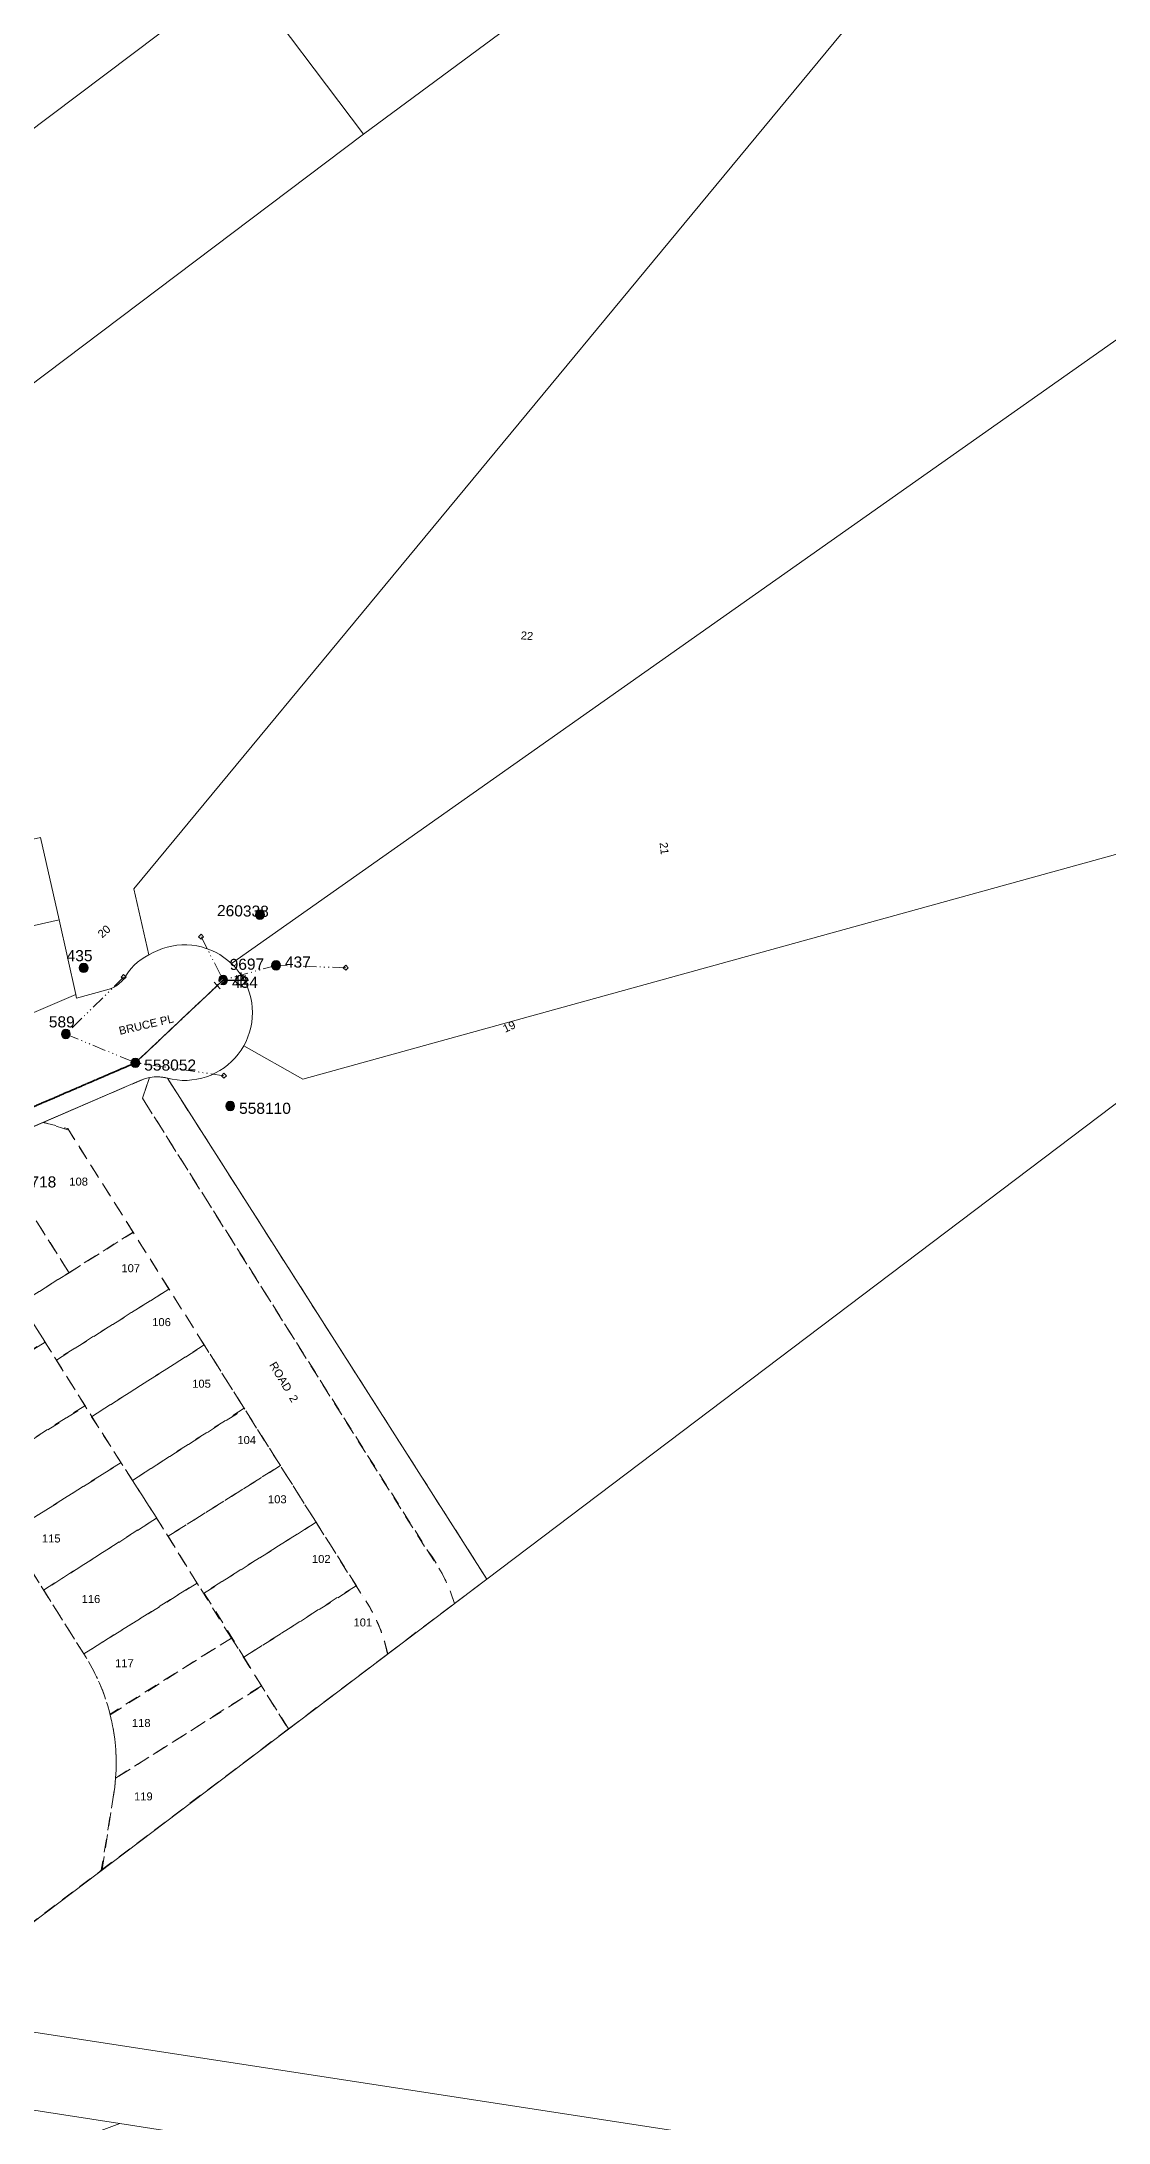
# Model space of a CAD drawing. Header units: metres. Extents: x 308278 to 310511, y 6271134 to 6272874.
# Drawn here: x 309511.7 to 309751.7, y 6271819.8 to 6272287.7 of the extents above; entities that cross this region are included whole.
import ezdxf
from ezdxf.enums import TextEntityAlignment as Align

# ---------------------------------------------------------------- set-up
doc = ezdxf.new("R2010")
doc.units = ezdxf.units.M
doc.set_wipeout_variables(frame=1)
for name, pattern in [('Cable Exist OH', [1, 1, 0]), ('Dash', [5, 3, -2]), ('DOT', [6.35, 0, -6.35]), ('PHANTOMX2', [6.6, 3, -0.75, 0.2, -0.75, 0.2, -0.75, 0.2, -0.75])]:
    doc.linetypes.add(name, pattern=pattern)
doc.layers.get('0').update_dxf_attribs({"color": 6})
for name, color, linetype, lineweight in [('_User_LV_Exist', 5, 'Continuous', 35), ('Cadastre Developer_SP_EXT', 98, 'Continuous', 15), ('Cadastre Land Parcels_SP_EXT', 118, 'Continuous', 15), ('Cadastre Roads_SP_EXT', 218, 'Continuous', 15), ('Mains_LV_EXT', 163, 'Continuous', 25), ('Mains_SL_EXT', 131, 'Continuous', 25), ('Services_SP_EXT', 42, 'PHANTOMX2', 20)]:
    doc.layers.add(name, color=color, linetype=linetype, lineweight=lineweight)
doc.layers.add('Equip_SP_SL_EXT', color=7, linetype='Continuous')
doc.layers.add('SupportsOH_SP_TR_HV_LV_SL_EXT', color=7, linetype='Continuous')
doc.styles.add('iecARIAL', font='arial.ttf', dxfattribs={"height": 2})
doc.styles.add('POLE_LABEL', font='arial.ttf', dxfattribs={"height": 2})
doc.styles.add('SL_LABEL', font='arial.ttf', dxfattribs={"height": 2})
doc.styles.get("Standard").update_dxf_attribs({"font": 'arial.ttf'})

# ---------------------------------------------------------------- blocks, each defined once
blk = doc.blocks.new('*U479')
at = {"transparency": 33554687, "flags": 9}
for tag, p in [('LRATECODE', (-7.4, 0)), ('LOUTREACHVOCAB', (-7.2, 0)), ('LOUTREACH', (-7, 0)), ('LANTNUMBER', (-6.6, 0)), ('LNEW', (-6.4, 0)), ('LMASTVOCAB', (-6.2, 0)), ('LMAST', (-6, 0)), ('LLAMPVOCAB', (-5.8, 0)), ('LLAMP', (-5.6, 0)), ('LEXIST', (-5.4, 0)), ('LCHARGE3PERCENT', (-5.2, 0)), ('LCHARGE3', (-5, 0)), ('LCHARGE2PERCENT', (-4.8, 0)), ('LCHARGE2', (-4.6, 0)), ('LCHARGE1PERCENT', (-4.4, 0)), ('LCHARGE1', (-4.2, 0)), ('LCATEGORY', (-4, 0)), ('LBRACKETVOCAB', (-3.8, 0)), ('LBRACKET', (-3.6, 0)), ('LKINGHEIGHT', (-3.4, 0)), ('CREPLACE', (-3.2, 0)), ('CREMOVE', (-3, 0)), ('CNUMBER', (-2.8, 0)), ('CNEW', (-2.6, 0)), ('CEXIST', (-2.4, 0)), ('USAGE', (-2.2, 0)), ('STATE', (-2, 0)), ('OWNED_BY', (-1.8, 0)), ('ORIENTATION', (-1.6, 0)), ('OPERATING_VOLTAGE', (-1.4, 0)), ('NO_PHASES', (-1.2, 0)), ('LANTERN_TYPE', (-1, 0)), ('LANTERN_PURPOSE', (-0.8, 0)), ('CONTROL_TYPE', (-0.6, 0)), ('CONSTRUCTED_VOLTAGE', (-0.4, 0))]:
    blk.add_attdef(tag, text='', height=0.001, rotation=270, dxfattribs=at).set_placement(p, align=Align.MIDDLE_LEFT)
for tag, p in [('LREMOVE', (0, -7.6)), ('LREPLACE', (0, -7.8)), ('LTYPE', (0, -8)), ('LTYPEVOCAB', (0, -8.2)), ('LEGEND', (0, -8.4)), ('SUBURB', (0, -8.6)), ('STREETNAME', (0, -8.8)), ('LOCATION', (0, -9)), ('NOTES', (0, -9.2)), ('MAINTAINED_BY', (0, -9.86))]:
    blk.add_attdef(tag, text='', height=0.001, dxfattribs=at).set_placement(p, align=Align.MIDDLE_LEFT)
blk.add_attdef('OPERATED_BY', (0, -9.61), '', height=0.001, dxfattribs=at)
at = {"linetype": 'DOT', "transparency": 33554687}
blk.add_wipeout([(5.69, 0), (5.06, -1.06), (4, -1.69), (2.94, -1.06), (2.31, 0), (2.94, 1.06), (4, 1.69), (5.06, 1.06)], dxfattribs=at)
at = {"transparency": 33554687}
for p, q in [((0, 0), (4, 0)), ((2.94, 1.06), (3.2, 0.8)), ((4, 1.69), (4, 0)), ((5.06, 1.06), (4.8, 0.8)), ((2.94, -1.06), (3.2, -0.8)), ((4, 0), (5.69, 0)), ((4, 0), (4, -1.69)), ((5.06, -1.06), (4.8, -0.8))]:
    blk.add_line(p, q, dxfattribs=at)
blk.add_circle((4, 0), 1.12, dxfattribs=at)
at = {"transparency": 33554687, "style": 'SL_LABEL', "flags": 9}
blk.add_attdef('STREET_CODE', text='', height=0.001, rotation=270, dxfattribs=at).set_placement((0, 0), align=Align.MIDDLE_LEFT)
at = {"transparency": 33554687, "flags": 1}
blk.add_attdef('Z', (0, 0), '', height=0.001, rotation=270, dxfattribs=at)
at = {"transparency": 33554687, "width": 0.9}
blk.add_attdef('LNUMBER', text='', height=1, dxfattribs=at).set_placement((7, -1), align=Align.MIDDLE_LEFT)
blk = doc.blocks.new('CCP_EXT')
at = {"transparency": 33554687}
blk.add_wipeout([(0, 0.57), (0.57, 0), (0, -0.57), (-0.57, 0)], dxfattribs=at)
blk.add_lwpolyline([(-0.57, 0), (0, 0.57), (0.57, 0), (0, -0.57), (-0.57, 0)])
at = {"flags": 1}
blk.add_attdef('Z', (0, 0), '', height=0.2, dxfattribs=at)
at = {"flags": 9}
for tag, p in [('CCP_TYPE', (0, 0)), ('CONSTRUCTED_VOLTAGE', (0, -0.2)), ('OPERATING_VOLTAGE', (0, -0.6)), ('ORIENTATION', (0, -0.8)), ('OWNED_BY', (0, -1)), ('STATE', (0, -1.8)), ('NO_PHASES', (0, -0.4)), ('USAGE', (0, -1.2)), ('LEGEND', (0, -1.4)), ('LIFE_SUPPORT', (0, -1.6)), ('NOTES', (0, -2))]:
    blk.add_attdef(tag, text='', height=0.2, dxfattribs=at).set_placement(p, align=Align.MIDDLE_LEFT)
blk = doc.blocks.new('POLE_EXT')
blk.add_hatch(color=256).paths.add_polyline_path([(-1, 0, 1), (1, 0, 1)])
blk.add_lwpolyline([(-1, 0, 1), (1, 0, 1)], format="xyb", close=True)
at = {"flags": 8}
blk.add_attdef('pNumber', text='', height=2, dxfattribs=at).set_placement((2.5, 2.5), align=Align.MIDDLE_CENTER)
at = {"style": 'POLE_LABEL', "flags": 9}
for tag, p in [('STRUCTURE_PLANT_NUMBER', (1.35, 0.03)), ('STREET_CODE', (1.35, -0.2))]:
    blk.add_attdef(tag, text='', height=0.2, dxfattribs=at).set_placement(p, align=Align.MIDDLE_LEFT)
at = {"flags": 9}
for tag, p in [('OWNED_BY', (1.35, -0.4)), ('SPECIAL_USE', (1.35, -0.8)), ('STATE', (1.35, -1)), ('cLV', (1.35, -1.4)), ('hDepth', (1.35, -1.6)), ('hDia', (1.35, -1.8)), ('cHV', (1.35, -2)), ('cLinedev', (1.35, -3.4)), ('pExisting', (1.35, -3.8)), ('pFooting', (1.35, -4.4)), ('pNew', (1.35, -4.6)), ('PARENT', (1.35, -0.6)), ('USAGE', (1.35, -1.2)), ('LBRACKET', (1.35, -2.2)), ('LExisting', (1.35, -2.4)), ('LANTNUMBER', (1.35, -2.6)), ('LOther', (1.35, -2.8)), ('LRemove', (1.35, -3)), ('LEGEND', (1.35, -3.2)), ('LOCATION', (1.35, -3.6)), ('PFNUMBER', (1.35, -4)), ('NEWPFNUMBER', (1.35, -4.2)), ('pRelocate', (1.35, -5)), ('pRemove', (1.35, -5.2)), ('pReplace', (1.35, -5.4)), ('pStay', (1.35, -5.6)), ('pType', (1.35, -5.8)), ('cspan', (1.35, -6)), ('STREETNAME', (1.35, -6.2)), ('SUBURB', (1.35, -6.4)), ('OPERATED_BY', (1.36, -7.01)), ('NOTES', (1.35, -6.6)), ('MAINTAINED_BY', (1.36, -6.81))]:
    blk.add_attdef(tag, text='', height=0.2, dxfattribs=at).set_placement(p, align=Align.MIDDLE_LEFT)
at = {"flags": 1}
blk.add_attdef('Z', (1.35, -7.33), '', height=0.2, dxfattribs=at)
blk = doc.blocks.new('End Shackle_EXT')
at = {"transparency": 33554687}
blk.add_wipeout([(0, 0.25), (1.81, 0.25), (1.82, -0.25), (0, -0.25)], dxfattribs=at)
blk.add_line((1.81, -1), (1.81, 1))
at = {"flags": 1}
blk.add_attdef('Z', (0, 0), '', height=0.2, dxfattribs=at)
at = {"flags": 9}
for tag, p in [('CONNECTOR_TYPE', (0, 0)), ('CONSTRUCTED_VOLTAGE', (0, -0.2)), ('OPERATING_VOLTAGE', (0, -0.6)), ('ORIENTATION', (0, -0.8)), ('OWNED_BY', (0, -1)), ('STATE', (0, -1.2)), ('NO_PHASES', (0, -0.4)), ('USAGE', (0, -1.4)), ('NOTES', (0, -1.6))]:
    blk.add_attdef(tag, text='', height=0.2, dxfattribs=at).set_placement(p, align=Align.MIDDLE_LEFT)

msp = doc.modelspace()

# ---------------------------------------------------------------- linework, layer by layer
at = {"layer": '_User_LV_Exist', "linetype": 'Cable Exist OH', "flags": 128}
msp.add_lwpolyline([(309485.423, 6272037.635), (309532.817, 6272058.053)], dxfattribs=at)
at = {"layer": 'Cadastre Developer_SP_EXT', "linetype": 'Dash'}
for points in [[(309499.83, 6272039.402), (309517.893, 6272010.854), (309532.343, 6272019.914), (309517.825, 6272042.931), (309512.149, 6272044.714), (309499.83, 6272039.402)], [(309499.83, 6272039.402), (309487.997, 6272034.299), (309507.001, 6272003.987), (309517.893, 6272010.854), (309499.83, 6272039.402)], [(309532.298, 6272019.984), (309507.001, 6272003.987), (309515.051, 6271991.201), (309540.377, 6272007.178), (309532.298, 6272019.984)], [(309479.122, 6271991.972), (309487.13, 6271979.255), (309512.444, 6271995.343), (309504.514, 6272007.954), (309479.122, 6271991.972)], [(309540.377, 6272007.178), (309515.005, 6271991.269), (309522.982, 6271978.474), (309548.324, 6271994.578), (309540.377, 6272007.178)], [(309487.13, 6271979.255), (309496.203, 6271964.845), (309521.561, 6271980.842), (309512.513, 6271995.231), (309487.13, 6271979.255)], [(309522.982, 6271978.474), (309532.158, 6271964.15), (309557.365, 6271980.244), (309548.297, 6271994.621), (309522.982, 6271978.474)], [(309529.617, 6271968.117), (309521.462, 6271980.913), (309496.187, 6271964.872), (309504.211, 6271952.128), (309529.617, 6271968.117)], [(309557.295, 6271980.356), (309532.158, 6271964.15), (309540.208, 6271951.6), (309565.426, 6271967.465), (309557.295, 6271980.356)], [(309529.59, 6271968.16), (309504.211, 6271952.128), (309512.176, 6271939.481), (309537.62, 6271955.636), (309529.59, 6271968.16)], [(309540.208, 6271951.6), (309548.141, 6271938.695), (309573.46, 6271954.727), (309565.426, 6271967.465), (309540.208, 6271951.6)], [(309537.593, 6271955.677), (309512.192, 6271939.455), (309521.206, 6271925.139), (309546.678, 6271941.074), (309537.593, 6271955.677)], [(309582.56, 6271940.393), (309573.46, 6271954.727), (309548.243, 6271938.863), (309557.24, 6271924.42), (309582.56, 6271940.393)]]:
    msp.add_lwpolyline(points, close=True, dxfattribs=at)
for points in [[(309463.451, 6272023.715), (309439.943, 6272013.577), (309508.22, 6271905.534), (309500.402, 6271857.736), (309525.356, 6271876.593), (309528.191, 6271895.188), (309528.191, 6271895.188, 0.1742298), (309521.206, 6271925.139), (309521.206, 6271925.139), (309462.013, 6272019.14), (309463.451, 6272023.715)], [(309546.721, 6271941.006), (309521.206, 6271925.139), (309521.206, 6271925.139, -0.0828119), (309527.154, 6271911.413), (309527.154, 6271911.413), (309554.415, 6271928.691), (309546.721, 6271941.006)], [(309557.198, 6271924.37), (309567.2, 6271908.211), (309589.522, 6271925.076), (309589.522, 6271925.076, 0.105452), (309583.493, 6271938.823), (309583.493, 6271938.823), (309582.458, 6271940.462), (309557.198, 6271924.37)], [(309554.415, 6271928.691), (309527.113, 6271911.58), (309527.113, 6271911.58, -0.0798854), (309528.381, 6271897.199), (309528.381, 6271897.199), (309561.226, 6271917.861), (309554.415, 6271928.691)], [(309561.183, 6271917.931), (309528.376, 6271897.141), (309528.376, 6271897.141, -0.0268339), (309527.912, 6271893.35), (309527.912, 6271893.35), (309525.158, 6271876.443), (309567.267, 6271908.261), (309561.183, 6271917.931)]]:
    msp.add_lwpolyline(points, format="xyb", close=True, dxfattribs=at)
at = {"layer": 'Cadastre Land Parcels_SP_EXT', "linetype": 'Continuous'}
for points in [[(309590.282, 6272562.736), (309556.681, 6272580.991), (309509.082, 6272550.833), (309428.65, 6272515.43), (309280.6, 6272404.108), (309290.838, 6272390.229), (309261.027, 6272311.058), (309507.371, 6272367.428), (309551.216, 6272310.601), (309556.629, 6272303.411), (309584.128, 6272266.883), (309707.902, 6272358.372), (309694.606, 6272370.041), (309687.502, 6272384.175), (309683.552, 6272395.778), (309678.184, 6272408.152), (309673.501, 6272421.239), (309672.955, 6272423.295), (309669.459, 6272427.687), (309666.823, 6272434.023), (309664.675, 6272441.855), (309663.706, 6272440.814), (309659.514, 6272434.624), (309590.282, 6272562.736)], [(309556.629, 6272303.411), (309551.216, 6272310.601), (309439.001, 6272284.313), (309452.411, 6272224.953), (309556.629, 6272303.411)], [(309491.5, 6272197.149), (309584.128, 6272266.883), (309556.629, 6272303.411), (309452.411, 6272224.953), (309456.048, 6272208.855), (309457.926, 6272200.54), (309460.286, 6272190.096), (309491.5, 6272197.149)], [(309515.66, 6272090.204), (309511.473, 6272108.738), (309480.259, 6272101.686), (309484.446, 6272083.152), (309515.66, 6272090.204)], [(309611.869, 6271941.962), (309540.025, 6272054.606), (309539.176, 6272054.788), (309538.314, 6272054.887), (309537.448, 6272054.906), (309536.583, 6272054.841), (309535.727, 6272054.695), (309534.89, 6272054.469), (309534.041, 6272054.154), (309439.942, 6272013.577), (309508.221, 6271905.534), (309500.44, 6271857.765), (309611.869, 6271941.962)], [(309529.348, 6271819.479), (309274.431, 6271858.899), (309268.15, 6271859.871), (309245.027, 6271820.027), (309241.048, 6271813.171), (309432.876, 6271783.406), (309529.348, 6271819.479)]]:
    msp.add_lwpolyline(points, close=True, dxfattribs=at)
for points in [[(309707.902, 6272358.372), (309584.128, 6272266.883), (309491.5, 6272197.149)], [(309511.473, 6272108.738), (309515.66, 6272090.204), (309519.449, 6272073.43), (309519.595, 6272072.625), (309526.416, 6272074.444), (309526.416, 6272074.444), (309527.173, 6272074.682), (309527.891, 6272075), (309528.565, 6272075.393), (309529.187, 6272075.86), (309529.754, 6272076.395), (309530.259, 6272076.993), (309530.697, 6272077.651), (309531.255, 6272078.507), (309531.878, 6272079.307), (309532.567, 6272080.046), (309533.315, 6272080.718), (309534.12, 6272081.32), (309534.974, 6272081.85), (309535.877, 6272082.308), (309532.482, 6272097.173), (309734.281, 6272341.062)], [(309760.37, 6272321.25), (309747.253, 6272329.953), (309734.281, 6272341.062), (309532.482, 6272097.173), (309535.877, 6272082.308), (309536.847, 6272082.86), (309537.856, 6272083.343), (309538.897, 6272083.749), (309539.965, 6272084.078), (309541.054, 6272084.328), (309542.159, 6272084.497), (309543.273, 6272084.585), (309544.39, 6272084.591), (309545.505, 6272084.515), (309546.612, 6272084.358), (309547.704, 6272084.119), (309548.775, 6272083.803), (309549.82, 6272083.408), (309550.834, 6272082.936), (309551.81, 6272082.394), (309552.744, 6272081.78), (309553.631, 6272081.101), (309554.466, 6272080.357), (309777.749, 6272237.719)], [(309777.749, 6272237.719), (309554.466, 6272080.357), (309555.243, 6272079.554), (309555.96, 6272078.697), (309556.612, 6272077.789), (309557.196, 6272076.836), (309557.708, 6272075.843), (309558.146, 6272074.815), (309558.507, 6272073.758), (309558.791, 6272072.676), (309558.995, 6272071.578), (309559.117, 6272070.467), (309559.157, 6272069.35), (309559.115, 6272068.233), (309558.993, 6272067.123), (309558.789, 6272066.024), (309558.506, 6272064.944), (309558.143, 6272063.887), (309557.705, 6272062.858), (309557.192, 6272061.866), (309570.468, 6272054.373), (309604.901, 6272063.891), (309850.667, 6272131.835)], [(309850.667, 6272131.835), (309604.901, 6272063.891), (309570.468, 6272054.373), (309557.192, 6272061.866), (309556.609, 6272060.916), (309555.96, 6272060.012), (309555.246, 6272059.157), (309554.472, 6272058.356), (309553.641, 6272057.616), (309552.758, 6272056.937), (309551.827, 6272056.325), (309550.855, 6272055.779), (309549.846, 6272055.31), (309548.805, 6272054.913), (309547.738, 6272054.594), (309546.65, 6272054.354), (309545.549, 6272054.194), (309544.438, 6272054.115), (309543.324, 6272054.116), (309542.214, 6272054.2), (309541.112, 6272054.363), (309540.025, 6272054.606), (309611.869, 6271941.962), (309777.811, 6272067.356)], [(309495.561, 6272063.214), (309519.449, 6272073.43), (309519.449, 6272073.43), (309515.66, 6272090.204), (309484.446, 6272083.152)], [(309777.811, 6272067.356), (309611.869, 6271941.962), (309500.44, 6271857.765), (309482.591, 6271844.279), (309834.538, 6271790.097)]]:
    msp.add_lwpolyline(points, dxfattribs=at)
at = {"layer": 'Cadastre Roads_SP_EXT', "linetype": 'Continuous'}
msp.add_lwpolyline([(309834.538, 6271790.097), (309482.591, 6271844.279), (309286.592, 6271874.014), (309282.962, 6271880.551), (309275.032, 6271869.48), (309268.15, 6271859.871), (309274.431, 6271858.899), (309529.348, 6271819.479), (309642.581, 6271801.843), (309736.955, 6271787.188), (309811.755, 6271775.612)], dxfattribs=at)
at = {"layer": 'Services_SP_EXT'}
msp.add_lwpolyline([(309517.176, 6272064.525), (309532.817, 6272058.053)], dxfattribs=at)

# ---------------------------------------------------------------- block references
at = {"layer": 'SupportsOH_SP_TR_HV_LV_SL_EXT'}
ref = msp.add_blockref('POLE_EXT', (309560.833, 6272091.365), dxfattribs=at)
ref.add_attrib('ASSET_NUM', '260338', dxfattribs={"layer": '0', "height": 2.5, "rotation": 358.98152, "style": 'POLE_LABEL'}).set_placement((309562.833, 6272092.115), align=Align.MIDDLE_RIGHT)
ref = msp.add_blockref('POLE_EXT', (309521.179, 6272079.408), dxfattribs=at)
ref.add_attrib('ASSET_NUM', '435', dxfattribs={"layer": '0', "height": 2.5, "rotation": 0.01631, "style": 'POLE_LABEL'}).set_placement((309523.179, 6272080.158), align=Align.BOTTOM_RIGHT)
ref = msp.add_blockref('POLE_EXT', (309517.176, 6272064.525), dxfattribs=at)
ref.add_attrib('ASSET_NUM', '589', dxfattribs={"layer": '0', "height": 2.5, "rotation": 0.02345, "style": 'POLE_LABEL'}).set_placement((309519.176, 6272065.275), align=Align.BOTTOM_RIGHT)
ref = msp.add_blockref('POLE_EXT', (309532.817, 6272058.053), dxfattribs=at)
ref.add_attrib('ASSET_NUM', '558052', dxfattribs={"layer": '0', "height": 2.5, "style": 'POLE_LABEL'}).set_placement((309534.817, 6272058.803), align=Align.TOP_LEFT)
ref = msp.add_blockref('POLE_EXT', (309554.147, 6272048.331), dxfattribs=at)
ref.add_attrib('ASSET_NUM', '558110', dxfattribs={"layer": '0', "height": 2.5, "style": 'POLE_LABEL'}).set_placement((309556.147, 6272049.081), align=Align.TOP_LEFT)
ref = msp.add_blockref('POLE_EXT', (309501.367, 6272031.768), dxfattribs=at)
ref.add_attrib('ASSET_NUM', '549718', dxfattribs={"layer": '0', "height": 2.5, "style": 'POLE_LABEL'}).set_placement((309503.367, 6272032.518), align=Align.TOP_LEFT)

# ---------------------------------------------------------------- texts
at = {"layer": 'Cadastre Developer_SP_EXT'}
for s, p in [('108', (309517.952, 6272030.447)), ('107', (309529.672, 6272010.971)), ('106', (309536.597, 6271998.838)), ('105', (309545.595, 6271984.986)), ('104', (309555.776, 6271972.318)), ('103', (309562.643, 6271958.999)), ('115', (309511.795, 6271950.18)), ('102', (309572.529, 6271945.563)), ('116', (309520.734, 6271936.565)), ('101', (309581.882, 6271931.297)), ('117', (309528.252, 6271922.121)), ('118', (309532.04, 6271908.684)), ('119', (309532.514, 6271892.169))]:
    msp.add_text(s, height=1.8, dxfattribs=at).set_placement(p)
msp.add_text('ROAD  2', height=1.8, rotation=300.74535, dxfattribs=at).set_placement((309562.88, 6271990.136))
at = {"layer": 'Cadastre Land Parcels_SP_EXT'}
for s, rotation, p in [('22', 356.11056, (309619.455, 6272153.311)), ('21', 276.28812, (309650.734, 6272107.563)), ('20', 42.30478, (309525.348, 6272086.005)), ('19', 24.98861, (309616.001, 6272064.793))]:
    msp.add_text(s, height=1.8, rotation=rotation, dxfattribs=at).set_placement(p)
at = {"layer": 'Cadastre Roads_SP_EXT'}
msp.add_text('BRUCE PL', height=1.8, rotation=13.11644, dxfattribs=at).set_placement((309529.34, 6272064.341))

# ---------------------------------------------------------------- next in the draw order: block references
at = {"layer": 'Equip_SP_SL_EXT'}
ref = msp.add_blockref('*U479', (309552.557, 6272076.669), dxfattribs=at)
ref.add_attrib('ASSET_NUM', '9697', dxfattribs={"layer": '0', "height": 2.5, "rotation": 0.97688, "style": 'iecARIAL'}).set_placement((309554.057, 6272078.169), align=Align.BOTTOM_LEFT)
at = {"layer": 'Services_SP_EXT'}
for p in [(309547.607, 6272086.416), (309530.173, 6272077.333), (309580.136, 6272079.438), (309552.742, 6272055.163)]:
    msp.add_blockref('CCP_EXT', p, dxfattribs=at)

# ---------------------------------------------------------------- next in the draw order: linework, layer by layer
at = {"layer": 'Cadastre Developer_SP_EXT', "linetype": 'Dash'}
for points in [[(309511.973, 6272044.638), (309517.617, 6272043.258), (309583.922, 6271938.142), (309583.922, 6271938.142, -0.0976306), (309589.622, 6271925.151), (309589.622, 6271925.151), (309604.589, 6271936.461), (309604.589, 6271936.461, 0.0936124), (309597.87, 6271949.26), (309597.87, 6271949.26), (309534.397, 6272050.131), (309536.007, 6272054.742), (309534.889, 6272054.469), (309511.973, 6272044.638)], [(309534.397, 6272050.131), (309601.829, 6271943.175), (309601.829, 6271943.175, -0.0456663), (309604.596, 6271936.467), (309604.596, 6271936.467), (309611.87, 6271941.962), (309540.025, 6272054.606), (309540.025, 6272054.606, 0.1087806), (309536.004, 6272054.742), (309536.004, 6272054.742), (309534.397, 6272050.131)]]:
    msp.add_lwpolyline(points, format="xyb", close=True, dxfattribs=at)
at = {"layer": 'Cadastre Roads_SP_EXT', "linetype": 'Continuous'}
msp.add_lwpolyline([(309501.255, 6272040.016), (309534.041, 6272054.154), (309534.89, 6272054.469), (309535.727, 6272054.695), (309536.583, 6272054.841), (309537.448, 6272054.906), (309538.314, 6272054.887), (309539.176, 6272054.788), (309540.025, 6272054.606), (309541.112, 6272054.363), (309542.214, 6272054.2), (309543.324, 6272054.116), (309544.438, 6272054.115), (309545.549, 6272054.194), (309546.65, 6272054.354), (309547.738, 6272054.594), (309548.805, 6272054.913), (309549.846, 6272055.31), (309550.855, 6272055.779), (309551.827, 6272056.325), (309552.758, 6272056.937), (309553.641, 6272057.616), (309554.472, 6272058.356), (309555.246, 6272059.157), (309555.959, 6272060.012), (309556.609, 6272060.916), (309557.192, 6272061.866), (309557.705, 6272062.858), (309558.143, 6272063.887), (309558.505, 6272064.944), (309558.789, 6272066.024), (309558.993, 6272067.123), (309559.115, 6272068.234), (309559.157, 6272069.35), (309559.117, 6272070.467), (309559.117, 6272070.467), (309558.995, 6272071.578), (309558.791, 6272072.676), (309558.507, 6272073.758), (309558.146, 6272074.815), (309557.708, 6272075.843), (309557.196, 6272076.836), (309556.612, 6272077.789), (309555.96, 6272078.697), (309555.243, 6272079.554), (309554.466, 6272080.357), (309553.631, 6272081.101), (309552.744, 6272081.78), (309551.81, 6272082.394), (309550.834, 6272082.937), (309549.82, 6272083.408), (309548.775, 6272083.803), (309547.704, 6272084.119), (309546.612, 6272084.358), (309545.505, 6272084.515), (309544.39, 6272084.591), (309543.273, 6272084.585), (309542.159, 6272084.497), (309541.054, 6272084.328), (309539.965, 6272084.078), (309538.897, 6272083.749), (309537.856, 6272083.343), (309536.847, 6272082.86), (309535.877, 6272082.308), (309534.974, 6272081.85), (309534.12, 6272081.32), (309533.314, 6272080.718), (309532.567, 6272080.046), (309531.878, 6272079.306), (309531.255, 6272078.507), (309530.697, 6272077.651), (309530.259, 6272076.993), (309529.754, 6272076.395), (309529.187, 6272075.86), (309528.565, 6272075.393), (309527.891, 6272075), (309527.173, 6272074.682), (309526.416, 6272074.444), (309519.595, 6272072.625), (309519.449, 6272073.43), (309495.561, 6272063.214)], dxfattribs=at)
at = {"layer": 'Services_SP_EXT'}
for points in [[(309547.607, 6272086.416), (309552.557, 6272076.669)], [(309530.173, 6272077.333), (309517.176, 6272064.525)], [(309580.136, 6272079.438), (309564.465, 6272079.97), (309552.557, 6272076.669)], [(309552.742, 6272055.163), (309532.817, 6272058.053)]]:
    msp.add_lwpolyline(points, dxfattribs=at)

# ---------------------------------------------------------------- next in the draw order: block references
at = {"layer": 'SupportsOH_SP_TR_HV_LV_SL_EXT'}
ref = msp.add_blockref('POLE_EXT', (309564.465, 6272079.97), dxfattribs=at)
ref.add_attrib('ASSET_NUM', '437', dxfattribs={"layer": '0', "height": 2.5, "style": 'POLE_LABEL'}).set_placement((309566.465, 6272080.72), align=Align.MIDDLE_LEFT)
ref = msp.add_blockref('POLE_EXT', (309552.557, 6272076.669), dxfattribs=at)
ref.add_attrib('ASSET_NUM', '434', dxfattribs={"layer": '0', "height": 2.5, "rotation": 359.90022, "style": 'POLE_LABEL'}).set_placement((309554.557, 6272077.419), align=Align.TOP_LEFT)

# ---------------------------------------------------------------- next in the draw order: block references
at = {"layer": 'Mains_LV_EXT', "rotation": 222.1575408103814}
msp.add_blockref('End Shackle_EXT', (309552.557, 6272076.669), dxfattribs=at)

# ---------------------------------------------------------------- next in the draw order: linework, layer by layer
at = {"layer": '_User_LV_Exist', "linetype": 'Cable Exist OH', "flags": 128}
msp.add_lwpolyline([(309532.817, 6272058.053), (309552.557, 6272076.669)], dxfattribs=at)
at = {"layer": 'Mains_SL_EXT', "linetype": 'Cable Exist OH'}
msp.add_lwpolyline([(309552.557, 6272076.669), (309532.817, 6272058.053), (309485.423, 6272037.635)], dxfattribs=at)

doc.saveas('drawing.dxf')
